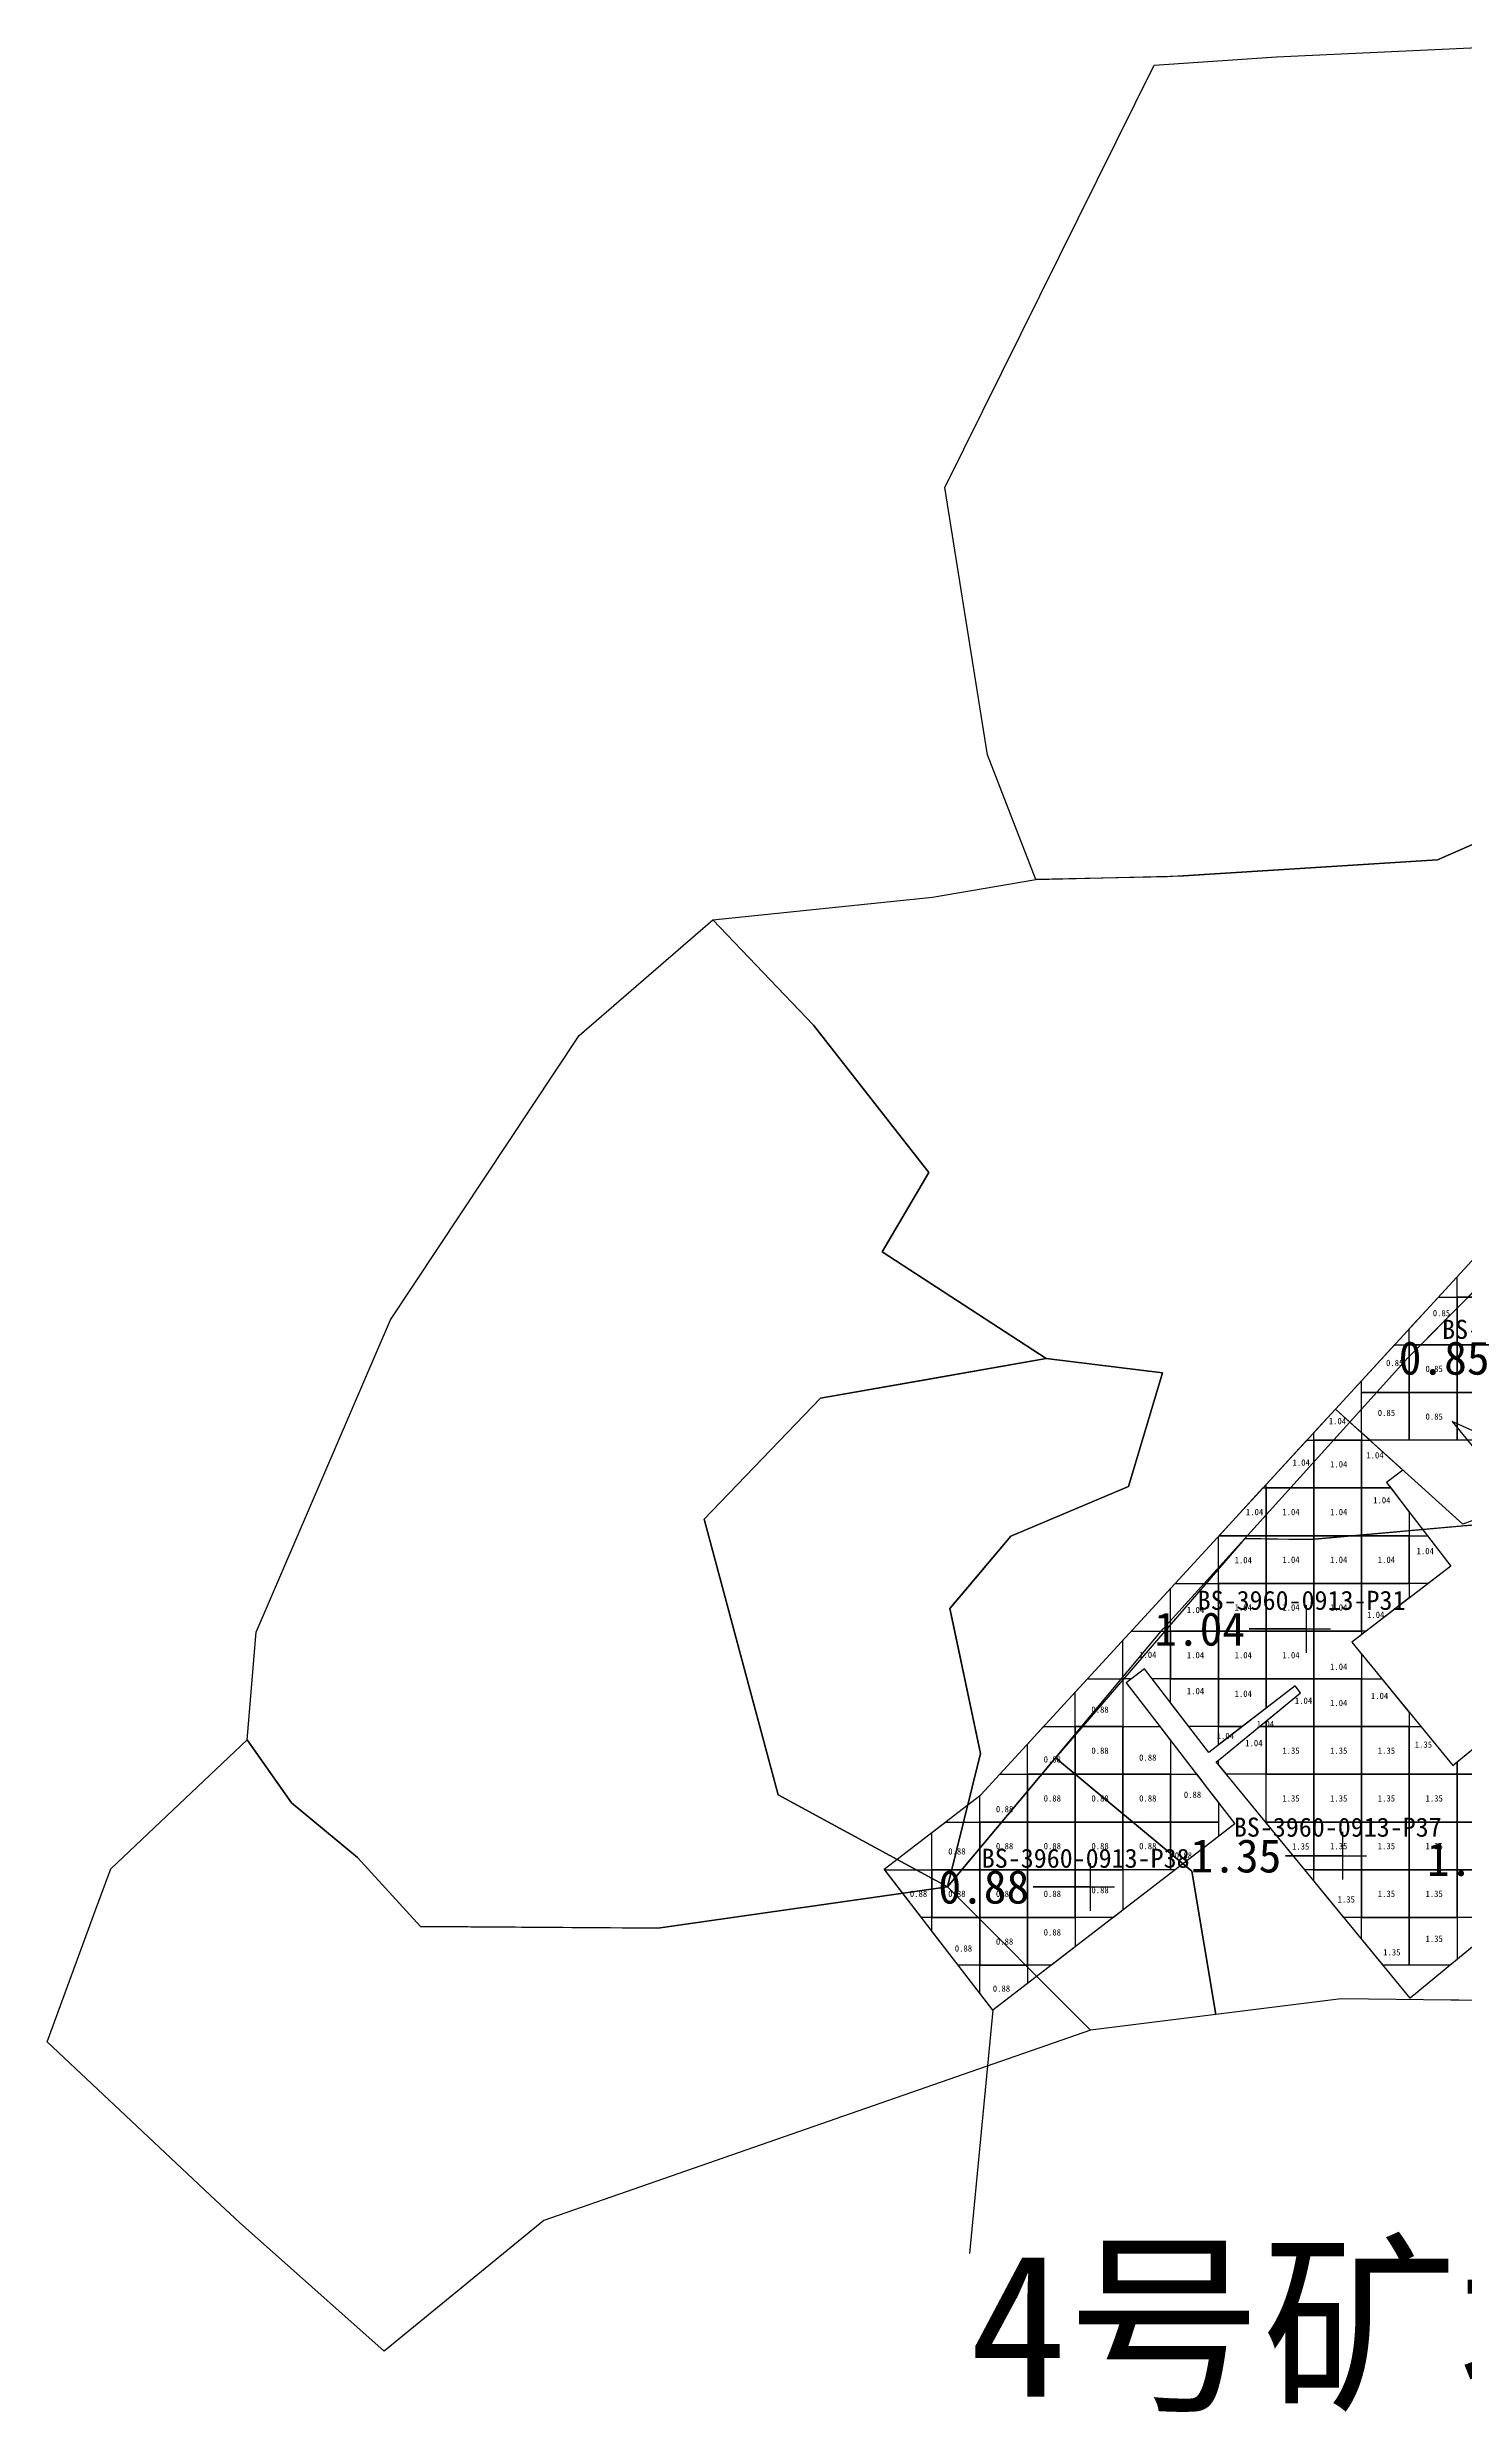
# Model space of a CAD drawing. Header units: metres. Extents: x 469944 to 470089, y 4349673 to 4349766.
# Drawn here: x 469943.72 to 469973.41, y 4349677.36 to 4349726.93 of the extents above; entities that cross this region are included whole.
import ezdxf

# ---------------------------------------------------------------- set-up
doc = ezdxf.new("R2010")
doc.units = ezdxf.units.M
for name, color, linetype in [('0.500-1.000', 4, 'Continuous'), ('1.000-1.500', 5, 'Continuous'), ('点', 7, 'Continuous'), ('爆区方格网', 7, 'Continuous'), ('综合图_历史矿块', 7, 'Continuous'), ('钻孔', 7, 'Continuous')]:
    doc.layers.add(name, color=color, linetype=linetype)
doc.styles.add('CN_TTF', font='simsunb.ttf')

msp = doc.modelspace()

# ---------------------------------------------------------------- linework, layer by layer
at = {"color": 7}
msp.add_line((469963.53, 4349685.796), (469963.038, 4349680.7), dxfattribs=at)
at = {"layer": '0.500-1.000', "color": 4, "lineweight": 30}
msp.add_lwpolyline([(469978.303, 4349691.65), (469978.303, 4349691.65), (469976.85, 4349692.105), (469973.756, 4349696.124), (469973.373, 4349695.982), (469970.705, 4349698.39), (469975.784, 4349703.917), (469982.14, 4349697.607), (469982.78, 4349706.214), (469987.59, 4349707.106), (469987.586, 4349706.712), (469987.549, 4349703.306), (469996.319, 4349701.032), (469993.871, 4349695.905), (469998.433, 4349694.638), (469997.402, 4349691.007), (469995.542, 4349688.427), (469987.229, 4349694.527), (469986.458, 4349692.119), (469973.15, 4349698.134), (469978.528, 4349691.579), (469978.303, 4349691.65)], close=True, dxfattribs=at)
at = {"layer": '1.000-1.500', "color": 5, "lineweight": 30}
msp.add_lwpolyline([(469975.196, 4349688.452), (469973.306, 4349686.901), (469972.27, 4349686.052), (469968.211, 4349691), (469968.283, 4349691.059), (469968.283, 4349691.059), (469969.978, 4349692.449), (469969.863, 4349692.594), (469968.053, 4349691.2), (469966.706, 4349692.949), (469966.325, 4349692.655), (469966.985, 4349691.798), (469967.999, 4349690.481), (469968.6, 4349689.701), (469968.139, 4349689.346), (469963.53, 4349685.796), (469961.254, 4349688.75), (469963.276, 4349690.307), (469965.663, 4349692.905), (469970.705, 4349698.39), (469972.117, 4349697.116), (469971.777, 4349696.853), (469973.123, 4349695.105), (469971.049, 4349693.507), (469972.504, 4349691.733), (469973.165, 4349690.928), (469973.366, 4349691.093), (469974.645, 4349692.142)], dxfattribs=at)
at = {"layer": '点', "color": 138, "true_color": 0x004c4c}
for p, q in [((469970.1, 4349693.286), (469970.1, 4349694.286)), ((469969.6, 4349693.786), (469970.6, 4349693.786)), ((469970.859, 4349688.533), (469970.859, 4349689.533)), ((469965.577, 4349687.882), (469965.577, 4349688.882)), ((469970.359, 4349689.033), (469971.359, 4349689.033)), ((469965.077, 4349688.382), (469966.077, 4349688.382))]:
    msp.add_line(p, q, dxfattribs=at)
at = {"layer": '爆区方格网', "color": 4}
for points in [[(469974.254, 4349701.74), (469974.254, 4349700.74), (469973.254, 4349700.74), (469973.254, 4349701.164), (469973.783, 4349701.74), (469974.254, 4349701.74)], [(469973.254, 4349700.74), (469973.254, 4349699.74), (469972.254, 4349699.74), (469972.254, 4349700.076), (469972.864, 4349700.74), (469973.254, 4349700.74)], [(469973.254, 4349699.74), (469973.254, 4349700.74), (469974.254, 4349700.74), (469974.254, 4349699.74), (469973.254, 4349699.74)], [(469972.254, 4349699.74), (469972.254, 4349698.74), (469971.254, 4349698.74), (469971.254, 4349698.988), (469971.945, 4349699.74), (469972.254, 4349699.74)], [(469972.254, 4349698.74), (469972.254, 4349699.74), (469973.254, 4349699.74), (469973.254, 4349698.74), (469972.254, 4349698.74)], [(469973.254, 4349698.74), (469973.254, 4349699.74), (469974.254, 4349699.74), (469974.254, 4349698.74), (469973.254, 4349698.74)], [(469971.254, 4349698.74), (469972.254, 4349698.74), (469972.254, 4349697.74), (469971.426, 4349697.74), (469971.254, 4349697.894), (469971.254, 4349698.74)], [(469972.254, 4349697.74), (469972.254, 4349698.74), (469973.254, 4349698.74), (469973.254, 4349697.74), (469972.254, 4349697.74)], [(469973.254, 4349697.74), (469973.254, 4349698.74), (469974.254, 4349698.74), (469974.254, 4349697.74), (469973.254, 4349697.74)]]:
    msp.add_lwpolyline(points, close=True, dxfattribs=at)
at = {"layer": '爆区方格网', "color": 5}
for points in [[(469971.254, 4349697.74), (469970.254, 4349697.74), (469970.254, 4349697.9), (469970.705, 4349698.39), (469971.254, 4349697.894), (469971.254, 4349697.74)], [(469970.254, 4349697.74), (469970.254, 4349696.74), (469969.254, 4349696.74), (469969.254, 4349696.812), (469970.107, 4349697.74), (469970.254, 4349697.74)], [(469970.254, 4349696.74), (469970.254, 4349697.74), (469971.254, 4349697.74), (469971.254, 4349696.74), (469970.254, 4349696.74)], [(469971.254, 4349696.74), (469971.254, 4349697.74), (469971.426, 4349697.74), (469972.117, 4349697.116), (469971.777, 4349696.853), (469971.864, 4349696.74), (469971.254, 4349696.74)], [(469969.254, 4349696.74), (469969.254, 4349695.74), (469968.269, 4349695.74), (469969.188, 4349696.74), (469969.254, 4349696.74)], [(469969.254, 4349695.74), (469969.254, 4349696.74), (469970.254, 4349696.74), (469970.254, 4349695.74), (469969.254, 4349695.74)], [(469970.254, 4349695.74), (469970.254, 4349696.74), (469971.254, 4349696.74), (469971.254, 4349695.74), (469970.254, 4349695.74)], [(469972.254, 4349695.74), (469971.254, 4349695.74), (469971.254, 4349696.74), (469971.864, 4349696.74), (469972.254, 4349696.233), (469972.254, 4349695.74)], [(469969.254, 4349695.74), (469969.254, 4349694.74), (469968.254, 4349694.74), (469968.254, 4349695.724), (469968.269, 4349695.74), (469969.254, 4349695.74)], [(469969.254, 4349694.74), (469969.254, 4349695.74), (469970.254, 4349695.74), (469970.254, 4349694.74), (469969.254, 4349694.74)], [(469970.254, 4349694.74), (469970.254, 4349695.74), (469971.254, 4349695.74), (469971.254, 4349694.74), (469970.254, 4349694.74)], [(469971.254, 4349694.74), (469971.254, 4349695.74), (469972.254, 4349695.74), (469972.254, 4349694.74), (469971.254, 4349694.74)], [(469972.254, 4349694.74), (469972.254, 4349695.74), (469972.635, 4349695.74), (469973.123, 4349695.105), (469972.649, 4349694.74), (469972.254, 4349694.74)], [(469968.254, 4349694.74), (469968.254, 4349693.74), (469967.254, 4349693.74), (469967.254, 4349694.636), (469967.35, 4349694.74), (469968.254, 4349694.74)], [(469968.254, 4349693.74), (469968.254, 4349694.74), (469969.254, 4349694.74), (469969.254, 4349693.74), (469968.254, 4349693.74)], [(469969.254, 4349693.74), (469969.254, 4349694.74), (469970.254, 4349694.74), (469970.254, 4349693.74), (469969.254, 4349693.74)], [(469970.254, 4349693.74), (469970.254, 4349694.74), (469971.254, 4349694.74), (469971.254, 4349693.74), (469970.254, 4349693.74)], [(469971.254, 4349693.74), (469971.254, 4349694.74), (469972.254, 4349694.74), (469972.254, 4349694.435), (469971.351, 4349693.74), (469971.254, 4349693.74)], [(469967.254, 4349693.74), (469967.254, 4349692.74), (469966.867, 4349692.74), (469966.706, 4349692.949), (469966.435, 4349692.74), (469966.254, 4349692.74), (469966.254, 4349693.548), (469966.431, 4349693.74), (469967.254, 4349693.74)], [(469967.254, 4349692.74), (469967.254, 4349693.74), (469968.254, 4349693.74), (469968.254, 4349692.74), (469967.254, 4349692.74)], [(469968.254, 4349692.74), (469968.254, 4349693.74), (469969.254, 4349693.74), (469969.254, 4349692.74), (469968.254, 4349692.74)], [(469969.254, 4349692.74), (469969.254, 4349693.74), (469970.254, 4349693.74), (469970.254, 4349692.74), (469969.254, 4349692.74)], [(469971.254, 4349692.74), (469970.254, 4349692.74), (469970.254, 4349693.74), (469971.254, 4349693.74), (469971.254, 4349693.665), (469971.049, 4349693.507), (469971.254, 4349693.256), (469971.254, 4349692.74)], [(469966.254, 4349692.74), (469966.254, 4349691.74), (469965.254, 4349691.74), (469965.254, 4349692.46), (469965.512, 4349692.74), (469966.254, 4349692.74)], [(469967.254, 4349692.74), (469968.254, 4349692.74), (469968.254, 4349691.74), (469967.637, 4349691.74), (469967.254, 4349692.236), (469967.254, 4349692.74)], [(469968.254, 4349691.74), (469968.254, 4349692.74), (469969.254, 4349692.74), (469969.254, 4349692.125), (469968.754, 4349691.74), (469968.254, 4349691.74)], [(469969.254, 4349692.74), (469970.254, 4349692.74), (469970.254, 4349691.74), (469969.254, 4349691.74), (469969.254, 4349691.856), (469969.978, 4349692.449), (469969.863, 4349692.594), (469969.254, 4349692.125), (469969.254, 4349692.74)], [(469970.254, 4349691.74), (469970.254, 4349692.74), (469971.254, 4349692.74), (469971.254, 4349691.74), (469970.254, 4349691.74)], [(469972.254, 4349691.74), (469971.254, 4349691.74), (469971.254, 4349692.74), (469971.678, 4349692.74), (469972.254, 4349692.037), (469972.254, 4349691.74)], [(469965.254, 4349691.74), (469965.254, 4349690.74), (469964.254, 4349690.74), (469964.254, 4349691.372), (469964.593, 4349691.74), (469965.254, 4349691.74)], [(469965.254, 4349690.74), (469965.254, 4349691.74), (469966.254, 4349691.74), (469966.254, 4349690.74), (469965.254, 4349690.74)], [(469967.254, 4349690.74), (469966.254, 4349690.74), (469966.254, 4349691.74), (469967.03, 4349691.74), (469967.254, 4349691.448), (469967.254, 4349690.74)], [(469969.254, 4349691.74), (469969.254, 4349690.74), (469968.424, 4349690.74), (469968.254, 4349690.946), (469968.254, 4349691.035), (469968.283, 4349691.059), (469969.113, 4349691.74), (469969.254, 4349691.74)], [(469968.254, 4349691.74), (469968.754, 4349691.74), (469968.254, 4349691.355), (469968.254, 4349691.74)], [(469969.254, 4349691.74), (469969.113, 4349691.74), (469969.254, 4349691.856), (469969.254, 4349691.74)], [(469969.254, 4349690.74), (469969.254, 4349691.74), (469970.254, 4349691.74), (469970.254, 4349690.74), (469969.254, 4349690.74)], [(469970.254, 4349690.74), (469970.254, 4349691.74), (469971.254, 4349691.74), (469971.254, 4349690.74), (469970.254, 4349690.74)], [(469971.254, 4349690.74), (469971.254, 4349691.74), (469972.254, 4349691.74), (469972.254, 4349690.74), (469971.254, 4349690.74)], [(469973.254, 4349690.74), (469972.254, 4349690.74), (469972.254, 4349691.74), (469972.499, 4349691.74), (469972.504, 4349691.733), (469973.165, 4349690.928), (469973.254, 4349691.001), (469973.254, 4349690.74)], [(469974.254, 4349691.74), (469974.254, 4349690.74), (469973.254, 4349690.74), (469973.254, 4349691.001), (469973.366, 4349691.093), (469974.155, 4349691.74), (469974.254, 4349691.74)], [(469964.254, 4349690.74), (469964.254, 4349689.74), (469963.254, 4349689.74), (469963.254, 4349690.291), (469963.276, 4349690.307), (469963.674, 4349690.74), (469964.254, 4349690.74)], [(469964.254, 4349689.74), (469964.254, 4349690.74), (469965.254, 4349690.74), (469965.254, 4349689.74), (469964.254, 4349689.74)], [(469965.254, 4349689.74), (469965.254, 4349690.74), (469966.254, 4349690.74), (469966.254, 4349689.74), (469965.254, 4349689.74)], [(469966.254, 4349689.74), (469966.254, 4349690.74), (469967.254, 4349690.74), (469967.254, 4349689.74), (469966.254, 4349689.74)], [(469968.254, 4349689.74), (469967.254, 4349689.74), (469967.254, 4349690.74), (469967.8, 4349690.74), (469967.999, 4349690.481), (469968.254, 4349690.15), (469968.254, 4349689.74)], [(469969.254, 4349689.74), (469969.254, 4349690.74), (469970.254, 4349690.74), (469970.254, 4349689.74), (469969.254, 4349689.74)], [(469970.254, 4349689.74), (469970.254, 4349690.74), (469971.254, 4349690.74), (469971.254, 4349689.74), (469970.254, 4349689.74)], [(469971.254, 4349689.74), (469971.254, 4349690.74), (469972.254, 4349690.74), (469972.254, 4349689.74), (469971.254, 4349689.74)], [(469972.254, 4349689.74), (469972.254, 4349690.74), (469973.254, 4349690.74), (469973.254, 4349689.74), (469972.254, 4349689.74)], [(469973.254, 4349689.74), (469973.254, 4349690.74), (469974.254, 4349690.74), (469974.254, 4349689.74), (469973.254, 4349689.74)], [(469963.254, 4349689.74), (469963.254, 4349688.74), (469962.254, 4349688.74), (469962.254, 4349689.52), (469962.539, 4349689.74), (469963.254, 4349689.74)], [(469963.254, 4349688.74), (469963.254, 4349689.74), (469964.254, 4349689.74), (469964.254, 4349688.74), (469963.254, 4349688.74)], [(469964.254, 4349688.74), (469964.254, 4349689.74), (469965.254, 4349689.74), (469965.254, 4349688.74), (469964.254, 4349688.74)], [(469965.254, 4349688.74), (469965.254, 4349689.74), (469966.254, 4349689.74), (469966.254, 4349688.74), (469965.254, 4349688.74)], [(469966.254, 4349688.74), (469966.254, 4349689.74), (469967.254, 4349689.74), (469967.254, 4349688.74), (469966.254, 4349688.74)], [(469967.254, 4349688.74), (469967.254, 4349689.74), (469968.254, 4349689.74), (469968.254, 4349689.434), (469968.139, 4349689.346), (469967.352, 4349688.74), (469967.254, 4349688.74)], [(469969.254, 4349689.74), (469970.254, 4349689.74), (469970.254, 4349688.74), (469970.065, 4349688.74), (469969.254, 4349689.727), (469969.254, 4349689.74)], [(469970.254, 4349688.74), (469970.254, 4349689.74), (469971.254, 4349689.74), (469971.254, 4349688.74), (469970.254, 4349688.74)], [(469971.254, 4349688.74), (469971.254, 4349689.74), (469972.254, 4349689.74), (469972.254, 4349688.74), (469971.254, 4349688.74)], [(469972.254, 4349688.74), (469972.254, 4349689.74), (469973.254, 4349689.74), (469973.254, 4349688.74), (469972.254, 4349688.74)], [(469973.254, 4349688.74), (469973.254, 4349689.74), (469974.254, 4349689.74), (469974.254, 4349688.74), (469973.254, 4349688.74)], [(469962.254, 4349688.74), (469962.254, 4349687.74), (469962.033, 4349687.74), (469961.263, 4349688.74), (469962.254, 4349688.74)], [(469962.254, 4349687.74), (469962.254, 4349688.74), (469963.254, 4349688.74), (469963.254, 4349687.74), (469962.254, 4349687.74)], [(469963.254, 4349687.74), (469963.254, 4349688.74), (469964.254, 4349688.74), (469964.254, 4349687.74), (469963.254, 4349687.74)], [(469964.254, 4349687.74), (469964.254, 4349688.74), (469965.254, 4349688.74), (469965.254, 4349687.74), (469964.254, 4349687.74)], [(469965.254, 4349687.74), (469965.254, 4349688.74), (469966.254, 4349688.74), (469966.254, 4349687.894), (469966.054, 4349687.74), (469965.254, 4349687.74)], [(469970.254, 4349688.74), (469971.254, 4349688.74), (469971.254, 4349687.74), (469970.885, 4349687.74), (469970.254, 4349688.509), (469970.254, 4349688.74)], [(469971.254, 4349687.74), (469971.254, 4349688.74), (469972.254, 4349688.74), (469972.254, 4349687.74), (469971.254, 4349687.74)], [(469972.254, 4349687.74), (469972.254, 4349688.74), (469973.254, 4349688.74), (469973.254, 4349687.74), (469972.254, 4349687.74)], [(469973.254, 4349687.74), (469973.254, 4349688.74), (469974.254, 4349688.74), (469974.254, 4349687.74), (469973.254, 4349687.74)], [(469962.254, 4349687.74), (469963.254, 4349687.74), (469963.254, 4349686.74), (469962.803, 4349686.74), (469962.254, 4349687.452), (469962.254, 4349687.74)], [(469963.254, 4349686.74), (469963.254, 4349687.74), (469964.254, 4349687.74), (469964.254, 4349686.74), (469963.254, 4349686.74)], [(469964.254, 4349686.74), (469964.254, 4349687.74), (469965.254, 4349687.74), (469965.254, 4349687.124), (469964.755, 4349686.74), (469964.254, 4349686.74)], [(469971.254, 4349687.74), (469972.254, 4349687.74), (469972.254, 4349686.74), (469971.706, 4349686.74), (469971.254, 4349687.29), (469971.254, 4349687.74)], [(469972.254, 4349686.74), (469972.254, 4349687.74), (469973.254, 4349687.74), (469973.254, 4349686.859), (469973.109, 4349686.74), (469972.254, 4349686.74)], [(469963.254, 4349686.74), (469964.254, 4349686.74), (469964.254, 4349686.354), (469963.53, 4349685.796), (469963.254, 4349686.153), (469963.254, 4349686.74)]]:
    msp.add_lwpolyline(points, close=True, dxfattribs=at)
at = {"layer": '综合图_历史矿块', "color": 9}
for points in [[(469978.678, 4349712.456), (469972.847, 4349709.899), (469972.847, 4349709.899), (469967.182, 4349709.548), (469964.429, 4349709.49), (469963.42, 4349712.104), (469962.525, 4349717.705), (469966.907, 4349726.55), (469969.471, 4349726.729), (469973.844, 4349726.926)], [(469974.727, 4349701.987), (469972.222, 4349699.464), (469968.809, 4349695.681), (469964.839, 4349691.084), (469962.577, 4349688.382), (469963.268, 4349691.175), (469962.631, 4349694.214), (469963.908, 4349695.729), (469966.369, 4349696.77), (469967.08, 4349699.153), (469964.645, 4349699.455), (469961.209, 4349701.689), (469962.187, 4349703.349), (469959.771, 4349706.436), (469957.664, 4349708.641), (469962.262, 4349709.12), (469964.429, 4349709.49), (469967.526, 4349709.569), (469972.847, 4349709.899), (469978.678, 4349712.456)], [(469975.369, 4349696.124), (469970.194, 4349695.659), (469969.502, 4349695.67), (469968.809, 4349695.681), (469972.222, 4349699.464), (469974.728, 4349701.987)]]:
    msp.add_lwpolyline(points, dxfattribs=at)
for points in [[(469956.509, 4349687.517), (469951.539, 4349687.55), (469950.221, 4349688.994), (469948.836, 4349690.144), (469947.907, 4349691.463), (469948.098, 4349693.722), (469950.911, 4349700.265), (469954.86, 4349706.218), (469957.664, 4349708.641), (469959.771, 4349706.436), (469962.187, 4349703.349), (469961.209, 4349701.689), (469964.645, 4349699.455), (469959.921, 4349698.62), (469957.479, 4349696.087), (469959.031, 4349690.31), (469962.578, 4349688.383), (469956.509, 4349687.517)], [(469967.08, 4349699.153), (469966.369, 4349696.77), (469963.908, 4349695.729), (469962.909, 4349694.544), (469962.631, 4349694.214), (469962.677, 4349693.993), (469963.268, 4349691.175), (469962.577, 4349688.383), (469959.031, 4349690.31), (469958.486, 4349692.339), (469957.479, 4349696.087), (469959.921, 4349698.62), (469962.119, 4349699.009), (469964.645, 4349699.455), (469967.08, 4349699.153)], [(469978.857, 4349694.777), (469977.749, 4349693.828), (469980.399, 4349691.693), (469979.651, 4349691.04), (469978.642, 4349690.158), (469976.886, 4349688.622), (469975.412, 4349685.988), (469973.293, 4349686.009), (469973.121, 4349686.011), (469970.829, 4349686.033), (469968.203, 4349685.708), (469967.698, 4349688.714), (469965.42, 4349690.602), (469964.839, 4349691.084), (469967.1, 4349693.786), (469968.809, 4349695.681), (469970.194, 4349695.659), (469973.377, 4349695.945), (469973.644, 4349695.969), (469977.094, 4349696.278), (469978.857, 4349694.777)], [(469948.836, 4349690.144), (469950.221, 4349688.994), (469951.539, 4349687.55), (469955.762, 4349687.522), (469956.509, 4349687.517), (469962.578, 4349688.383), (469965.577, 4349685.382), (469954.122, 4349681.391), (469950.778, 4349678.653), (469947.749, 4349681.347), (469947.246, 4349681.819), (469943.719, 4349685.132), (469944.739, 4349687.917), (469945.048, 4349688.759), (469947.907, 4349691.463), (469948.836, 4349690.144)], [(469967.698, 4349688.714), (469968.203, 4349685.708), (469965.577, 4349685.382), (469962.577, 4349688.382), (469964.839, 4349691.084), (469967.698, 4349688.714)]]:
    msp.add_lwpolyline(points, close=True, dxfattribs=at)
at = {"layer": '钻孔', "color": 5, "lineweight": 35}
for p, q in [((469970.1, 4349693.786), (469968.9, 4349693.786)), ((469970.859, 4349689.033), (469969.659, 4349689.033))]:
    msp.add_line(p, q, dxfattribs=at)
at = {"layer": '钻孔', "color": 4, "lineweight": 35}
msp.add_line((469965.577, 4349688.382), (469964.377, 4349688.382), dxfattribs=at)

# ---------------------------------------------------------------- texts
at = {"color": 4, "style": 'CN_TTF'}
for p in [(469972.747, 4349700.338), (469971.767, 4349699.294), (469972.594, 4349699.17), (469971.594, 4349698.247), (469972.594, 4349698.17)]:
    msp.add_text('0.85', height=0.1333, dxfattribs=at).set_placement(p)
at = {"color": 5, "style": 'CN_TTF'}
for s, p in [('1.04', (469970.568, 4349698.075)), ('1.04', (469969.808, 4349697.206)), ('1.04', (469970.594, 4349697.17)), ('1.04', (469971.353, 4349697.358)), ('1.04', (469968.831, 4349696.17)), ('1.04', (469969.594, 4349696.17)), ('1.04', (469970.594, 4349696.17)), ('1.04', (469971.497, 4349696.416)), ('1.04', (469968.594, 4349695.162)), ('1.04', (469969.594, 4349695.17)), ('1.04', (469970.594, 4349695.17)), ('1.04', (469971.594, 4349695.17)), ('1.04', (469972.407, 4349695.352)), ('1.04', (469967.594, 4349694.118)), ('1.04', (469968.594, 4349694.17)), ('1.04', (469969.594, 4349694.17)), ('1.04', (469970.594, 4349694.17)), ('1.04', (469971.369, 4349694.017)), ('1.04', (469966.594, 4349693.178)), ('1.04', (469967.594, 4349693.17)), ('1.04', (469968.594, 4349693.17)), ('1.04', (469969.594, 4349693.17)), ('1.04', (469970.594, 4349692.928)), ('0.88', (469965.594, 4349692.03)), ('1.04', (469967.594, 4349692.418)), ('1.04', (469968.594, 4349692.362)), ('1.04', (469969.857, 4349692.217)), ('1.04', (469970.594, 4349692.17)), ('1.04', (469971.45, 4349692.318)), ('1.04', (469969.059, 4349691.728)), ('0.88', (469965.594, 4349691.17)), ('0.88', (469966.594, 4349691.024)), ('1.04', (469968.219, 4349691.477)), ('1.04', (469968.816, 4349691.329)), ('1.35', (469969.594, 4349691.17)), ('1.35', (469970.594, 4349691.17)), ('1.35', (469971.594, 4349691.17)), ('1.35', (469972.369, 4349691.297)), ('0.88', (469964.594, 4349690.986)), ('0.88', (469964.594, 4349690.17)), ('0.88', (469965.594, 4349690.17)), ('0.88', (469966.594, 4349690.17)), ('0.88', (469967.531, 4349690.246)), ('1.35', (469969.594, 4349690.17)), ('1.35', (469970.594, 4349690.17)), ('1.35', (469971.594, 4349690.17)), ('1.35', (469972.594, 4349690.17)), ('0.88', (469963.594, 4349689.945)), ('0.88', (469962.594, 4349689.06)), ('0.88', (469963.594, 4349689.17)), ('0.88', (469964.594, 4349689.17)), ('0.88', (469965.594, 4349689.17)), ('0.88', (469966.594, 4349689.17)), ('1.35', (469969.797, 4349689.163)), ('1.35', (469970.594, 4349689.17)), ('1.35', (469971.594, 4349689.17)), ('1.35', (469972.594, 4349689.17)), ('0.88', (469967.34, 4349688.973)), ('0.88', (469961.791, 4349688.17)), ('0.88', (469962.594, 4349688.17)), ('0.88', (469963.594, 4349688.17)), ('0.88', (469964.594, 4349688.17)), ('0.88', (469965.594, 4349688.247)), ('1.35', (469970.752, 4349688.054)), ('1.35', (469971.594, 4349688.17)), ('1.35', (469972.594, 4349688.17)), ('0.88', (469963.594, 4349687.17)), ('0.88', (469964.594, 4349687.362)), ('1.35', (469972.594, 4349687.229)), ('0.88', (469962.732, 4349687.026)), ('1.35', (469971.707, 4349686.945)), ('0.88', (469963.529, 4349686.184))]:
    msp.add_text(s, height=0.1333, dxfattribs=at).set_placement(p)
at = {"insert": (469963.038, 4349680.7), "char_height": 3, "attachment_point": 1, "style": 'CN_TTF'}
msp.add_mtext('4号矿块', dxfattribs=at)
at = {"layer": '钻孔', "color": 138, "true_color": 0x004c4c, "style": 'CN_TTF'}
for s, p in [('BS-3960-0913-P30', (469972.942, 4349699.864)), ('BS-3960-0913-P31', (469967.82, 4349694.186)), ('BS-3960-0913-P37', (469968.579, 4349689.433)), ('BS-3960-0913-P38', (469963.297, 4349688.782))]:
    msp.add_text(s, height=0.4, dxfattribs=at).set_placement(p)
at = {"layer": '钻孔', "color": 4, "style": 'CN_TTF'}
for s, p in [('0.85', (469972.032, 4349699.114)), ('0.88', (469962.387, 4349688.032))]:
    msp.add_text(s, height=0.7, dxfattribs=at).set_placement(p)
at = {"layer": '钻孔', "color": 5, "style": 'CN_TTF'}
for s, p in [('1.04', (469966.91, 4349693.436)), ('1.35', (469967.669, 4349688.683)), ('1.04', (469972.623, 4349688.611))]:
    msp.add_text(s, height=0.7, dxfattribs=at).set_placement(p)

doc.saveas('drawing.dxf')
